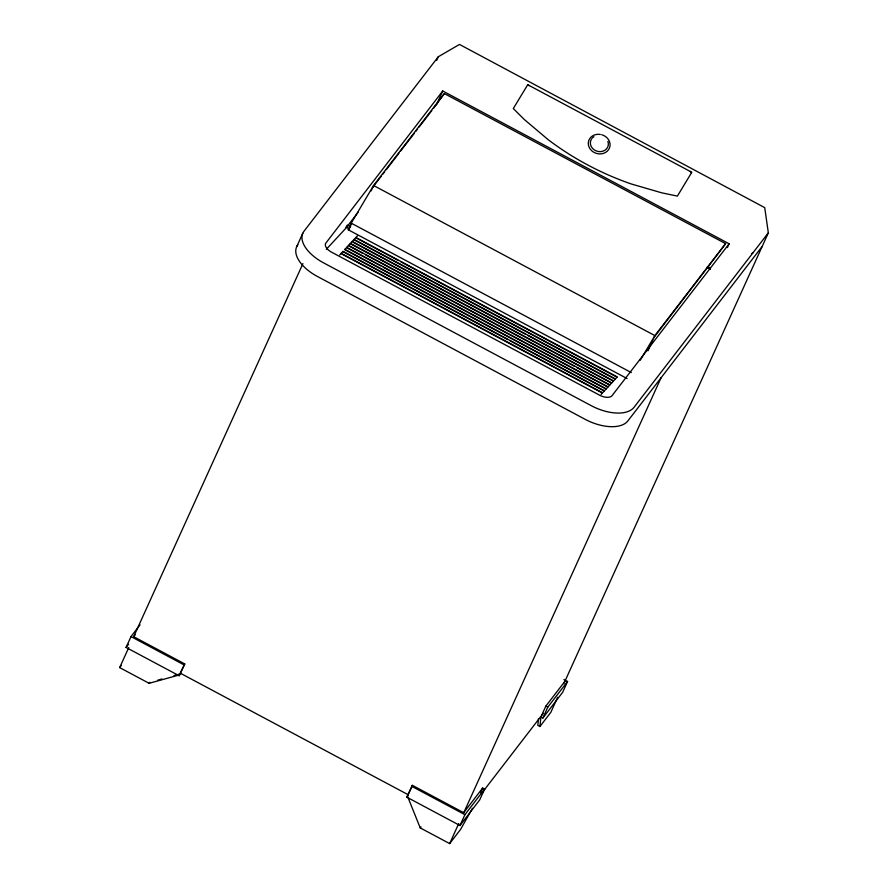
<?xml version="1.0" encoding="UTF-8"?>
<svg xmlns="http://www.w3.org/2000/svg" width="888" height="888" viewBox="0 0 888 888"><rect width="100%" height="100%" fill="white"/><g stroke="black" fill="none" stroke-linecap="round" stroke-linejoin="round"><path stroke-width="1.33" d="M538.528 718.57L537.817 725.374L539.926 726.495L550.849 712.298L557.675 697.247M539.926 726.495L540.914 716.971L542.879 718.015L562.637 692.34L567.565 681.485L563.947 679.553M601.132 394.461L602.453 392.718L341.036 253.247M602.963 392.485L604.284 390.742L342.868 251.26M604.806 390.498L606.127 388.755L344.711 249.284M606.637 388.522L607.98 386.835L346.542 247.297M608.469 386.535L609.79 384.793L348.374 245.321M610.311 384.56L611.654 382.872L350.216 243.334M612.143 382.573L613.464 380.83L352.048 241.358M613.974 380.597L615.295 378.843L353.879 239.372M615.817 378.61L617.138 376.867L355.722 237.396M296.603 246.908L302.775 233.3M135.342 634.532L133.688 636.685L184.76 663.935L179.11 675.735L126.074 647.441L131.002 636.585L140.06 624.819M179.842 674.791L149.129 683.316L119.669 667.598L128.76 647.541M133.444 637.229L302.919 263.614M627.072 378.543L348.229 229.77L351.226 223.154L373.582 185.503L444.344 93.573L725.64 243.645L654.123 337.24M371.151 190.864L373.582 185.503L654.878 335.586L725.64 243.645M436.607 60.484L438.284 56.765L459.485 44.433L764.723 207.637L768.331 232.856L563.813 683.727M436.496 104.773L442.746 90.987L729.126 243.778L727.416 247.541M179.11 675.735L184.76 663.935M444.344 93.573L433.488 108.358M406.76 797.135L412.409 785.336L463.68 812.687L482.639 788.056L484.604 789.099L479.675 799.944L459.984 825.529L406.76 797.135L408.269 795.171M412.409 785.336L408.158 794.705L180.775 673.448M647.963 350.816L654.878 335.586L640.204 360.284M407.481 796.181L420.224 827.894L449.661 843.6L458.752 823.542M463.492 813.319L661.016 377.855M459.984 825.529L464.912 814.673L484.604 789.099M480.519 792.74L482.639 788.056M541.591 715.495L545.843 706.115L564.879 681.385M542.879 718.015L547.796 707.159L567.565 681.485M472.449 808.28L460.595 829.392L449.661 843.6M438.284 56.765L304.018 231.202A35.553 18.626 24.4 0 0 323.632 262.892L591.286 405.694A35.553 18.626 24.4 0 0 634.065 407.281L768.331 232.856M442.746 90.987L325.53 243.501A10.612 5.561 24.4 0 0 330.569 251.648L600.654 395.748A10.612 5.561 24.4 0 0 611.654 396.159L729.126 243.778M372.827 187.157L381.252 176.213M382.939 174.026L384.626 171.839M386.313 169.652L398.945 153.236M400.632 151.038L414.108 133.533M415.795 131.346L417.482 129.16M419.169 126.962L431.801 110.545M346.653 226.007L347.352 225.097L350.427 226.74M358.053 212.343L345.687 228.416L326.318 249.317M349.861 226.44L351.548 224.253M348.229 229.77L350.638 226.64M126.074 647.441L128.549 644.233M119.669 667.598L121.345 665.412M149.129 683.316L149.906 682.306M762.159 246.464L627.894 420.89A35.553 18.626 24.4 0 1 585.114 419.303L317.46 276.501A35.553 18.626 24.4 0 1 297.846 244.799M420.224 827.894L421.001 826.883M482.24 792.584L543.245 713.341M339.716 254.989L341.014 253.591L602.43 393.062M341.547 253.013L342.846 251.604L507.758 339.593M345.221 249.051L346.52 247.641L380.73 265.889M347.053 247.064L348.351 245.654L363.014 253.48M348.884 245.088L350.194 243.678L611.61 383.15M350.727 243.101L352.025 241.691M352.558 241.125L353.857 239.716L615.284 379.187M354.39 239.138L355.7 237.729L398.457 260.539M356.232 237.163L357.531 235.753M752.769 253.08L751.903 253.391M157.92 680.075L161.927 678.965M173.948 675.624L180.619 673.77M527.561 85.27L529.315 85.57M708.047 266.788L710.5 268.087M706.693 267.344L710.367 269.297M351.226 223.154L631.301 372.572M345.854 227.051L349.528 229.015M400.899 261.849L617.116 377.211M353.246 242.346L525.485 334.243M527.938 335.542L613.442 381.174M365.456 254.778L574.347 366.233M576.789 367.532L609.779 385.137M383.172 267.188L607.936 387.113M344.688 249.628L606.104 389.099M510.212 340.892L604.273 391.075M545.843 706.115L547.796 707.159M131.002 636.585L184.038 664.879M411.677 786.28L464.912 814.673M690.231 171.428L691.397 172.683M601.687 134.721A11.011 9.701 16.9 0 1 607.436 151.027A11.011 9.701 16.9 0 1 589.044 147.064A11.011 9.701 16.9 0 1 600.332 134.432M607.88 141.403A9.102 8.025 16.9 0 1 598.412 151.515A9.102 8.025 16.9 0 1 591.652 138.839M592.296 138.051A9.102 8.025 16.9 0 1 593.917 136.73M527.727 84.726L513.297 108.558L524.331 119.525L548.118 139.638A269.619 237.573 16.9 0 0 631.113 183.927L661.704 192.818L677.378 196.104L691.808 172.272L527.727 84.726"/></g></svg>
